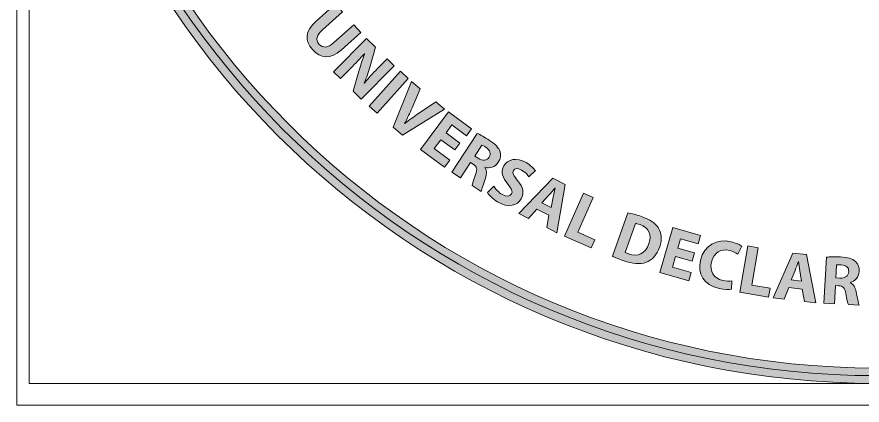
# Model space of a CAD drawing. Header units: inches. Extents: x -67.7 to 17.7, y -40.5 to -0.5.
# Drawn here: x -22.28 to -2.83, y -40.5 to -31.57 of the extents above; entities that cross this region are included whole.
import ezdxf

# ---------------------------------------------------------------- set-up
doc = ezdxf.new("R2010")
doc.units = ezdxf.units.IN
doc.header["$MEASUREMENT"] = 0
doc.layers.add('Layer 3', color=7, linetype='Continuous')

# ---------------------------------------------------------------- blocks, each defined once
blk = doc.blocks.new('block 39')
at = {"layer": 'Layer 3'}
h = blk.add_hatch(color=7, dxfattribs=at)
h.dxf.hatch_style = 2
edge = h.paths.add_edge_path()
edge.add_spline(control_points=[(-2.5, -1.353), (8.057, -1.353), (16.647, -9.942), (16.647, -20.499), (16.647, -31.057), (8.057, -39.647), (-2.5, -39.647), (-13.058, -39.647), (-21.647, -31.057), (-21.647, -20.499), (-21.647, -9.942), (-13.058, -1.353), (-2.5, -1.353)], knot_values=[0, 0, 0, 0, 0.352778, 0.352778, 0.352778, 0.705556, 0.705556, 0.705556, 1.058333, 1.058333, 1.058333, 1.411111, 1.411111, 1.411111, 1.411111], degree=3, periodic=0)
edge.add_line((-2.5, -1.353), (-2.5, -1.353))
edge = h.paths.add_edge_path()
edge.add_spline(control_points=[(-2.5, -1), (-13.27, -1), (-22, -9.73), (-22, -20.499), (-22, -31.269), (-13.27, -40), (-2.5, -40), (8.27, -40), (16.999, -31.269), (16.999, -20.499), (16.999, -9.73), (8.27, -1), (-2.5, -1)], knot_values=[0, 0, 0, 0, 0.352778, 0.352778, 0.352778, 0.705556, 0.705556, 0.705556, 1.058333, 1.058333, 1.058333, 1.411111, 1.411111, 1.411111, 1.411111], degree=3, periodic=0)
edge.add_line((-2.5, -1), (-2.5, -1))
at = {"layer": 'Layer 3', "lineweight": 0}
blk.add_lwpolyline([(-22.28, -0.5), (17.72, -0.5), (17.72, -40.5), (-22.28, -40.5), (-22.28, -0.5)], dxfattribs=at)
for points in [[(-2.5, -1), (-13.27, -1), (-22, -9.73), (-22, -20.499), (-22, -31.269), (-13.27, -40), (-2.5, -40), (8.27, -40), (16.999, -31.269), (16.999, -20.499), (16.999, -9.73), (8.27, -1), (-2.5, -1)], [(-2.5, -39.823), (-13.155, -39.823), (-21.823, -31.154), (-21.823, -20.499), (-21.823, -9.844), (-13.155, -1.176), (-2.5, -1.176), (8.155, -1.176), (16.823, -9.844), (16.823, -20.499), (16.823, -31.154), (8.155, -39.823), (-2.5, -39.823)], [(-2.5, -1.353), (8.057, -1.353), (16.647, -9.942), (16.647, -20.499), (16.647, -31.057), (8.057, -39.647), (-2.5, -39.647), (-13.058, -39.647), (-21.647, -31.057), (-21.647, -20.499), (-21.647, -9.942), (-13.058, -1.353), (-2.5, -1.353)]]:
    blk.add_open_spline(points, degree=3, knots=[0, 0, 0, 0, 1, 1, 1, 2, 2, 2, 3, 3, 3, 4, 4, 4, 4], dxfattribs=at)
blk = doc.blocks.new('block 110')
at = {"layer": 'Layer 3'}
h = blk.add_hatch(color=7, dxfattribs=at)
h.dxf.hatch_style = 2
edge = h.paths.add_edge_path()
edge.add_spline(control_points=[(-14.783, -31.455), (-14.783, -31.455), (-15.247, -31.867), (-15.247, -31.867), (-15.386, -31.99), (-15.409, -32.105), (-15.327, -32.198), (-15.242, -32.294), (-15.128, -32.287), (-14.986, -32.161), (-14.986, -32.161), (-14.522, -31.749), (-14.522, -31.749), (-14.522, -31.749), (-14.361, -31.931), (-14.361, -31.931), (-14.361, -31.931), (-14.813, -32.332), (-14.813, -32.332), (-15.061, -32.553), (-15.291, -32.532), (-15.478, -32.322), (-15.658, -32.119), (-15.652, -31.899), (-15.395, -31.671), (-15.395, -31.671), (-14.945, -31.272), (-14.945, -31.272), (-14.945, -31.272), (-14.783, -31.455), (-14.783, -31.455)], knot_values=[0, 0, 0, 0, 1, 1, 1, 2, 2, 2, 3, 3, 3, 4, 4, 4, 5, 5, 5, 6, 6, 6, 7, 7, 7, 8, 8, 8, 9, 9, 9, 10, 10, 10, 10], degree=3, periodic=1)
at = {"layer": 'Layer 3', "lineweight": 0}
blk.add_open_spline([(-14.783, -31.455), (-14.783, -31.455), (-15.247, -31.867), (-15.247, -31.867), (-15.386, -31.99), (-15.409, -32.105), (-15.327, -32.198), (-15.242, -32.294), (-15.128, -32.287), (-14.986, -32.161), (-14.986, -32.161), (-14.522, -31.749), (-14.522, -31.749), (-14.522, -31.749), (-14.361, -31.931), (-14.361, -31.931), (-14.361, -31.931), (-14.813, -32.332), (-14.813, -32.332), (-15.061, -32.553), (-15.291, -32.532), (-15.478, -32.322), (-15.658, -32.119), (-15.652, -31.899), (-15.395, -31.671), (-15.395, -31.671), (-14.945, -31.272), (-14.945, -31.272), (-14.945, -31.272), (-14.783, -31.455), (-14.783, -31.455)], degree=3, knots=[0, 0, 0, 0, 1, 1, 1, 2, 2, 2, 3, 3, 3, 4, 4, 4, 5, 5, 5, 6, 6, 6, 7, 7, 7, 8, 8, 8, 9, 9, 9, 10, 10, 10, 10], dxfattribs=at)
blk = doc.blocks.new('block 111')
at = {"layer": 'Layer 3'}
h = blk.add_hatch(color=7, dxfattribs=at)
h.dxf.hatch_style = 2
edge = h.paths.add_edge_path()
edge.add_spline(control_points=[(-14.991, -32.831), (-14.991, -32.831), (-14.233, -32.066), (-14.233, -32.066), (-14.233, -32.066), (-14.03, -32.266), (-14.03, -32.266), (-14.03, -32.266), (-14.149, -32.704), (-14.149, -32.704), (-14.183, -32.83), (-14.233, -32.97), (-14.284, -33.09), (-14.284, -33.09), (-14.281, -33.094), (-14.281, -33.094), (-14.192, -32.981), (-14.093, -32.874), (-13.98, -32.759), (-13.98, -32.759), (-13.758, -32.536), (-13.758, -32.536), (-13.758, -32.536), (-13.598, -32.693), (-13.598, -32.693), (-13.598, -32.693), (-14.357, -33.459), (-14.357, -33.459), (-14.357, -33.459), (-14.539, -33.279), (-14.539, -33.279), (-14.539, -33.279), (-14.409, -32.822), (-14.409, -32.822), (-14.374, -32.695), (-14.327, -32.547), (-14.275, -32.42), (-14.275, -32.42), (-14.28, -32.418), (-14.28, -32.418), (-14.375, -32.523), (-14.48, -32.633), (-14.603, -32.758), (-14.603, -32.758), (-14.832, -32.989), (-14.832, -32.989), (-14.832, -32.989), (-14.991, -32.831), (-14.991, -32.831)], knot_values=[0, 0, 0, 0, 1, 1, 1, 2, 2, 2, 3, 3, 3, 4, 4, 4, 5, 5, 5, 6, 6, 6, 7, 7, 7, 8, 8, 8, 9, 9, 9, 10, 10, 10, 11, 11, 11, 12, 12, 12, 13, 13, 13, 14, 14, 14, 15, 15, 15, 16, 16, 16, 16], degree=3, periodic=1)
at = {"layer": 'Layer 3', "lineweight": 0}
blk.add_open_spline([(-14.991, -32.831), (-14.991, -32.831), (-14.233, -32.066), (-14.233, -32.066), (-14.233, -32.066), (-14.03, -32.266), (-14.03, -32.266), (-14.03, -32.266), (-14.149, -32.704), (-14.149, -32.704), (-14.183, -32.83), (-14.233, -32.97), (-14.284, -33.09), (-14.284, -33.09), (-14.281, -33.094), (-14.281, -33.094), (-14.192, -32.981), (-14.093, -32.874), (-13.98, -32.759), (-13.98, -32.759), (-13.758, -32.536), (-13.758, -32.536), (-13.758, -32.536), (-13.598, -32.693), (-13.598, -32.693), (-13.598, -32.693), (-14.357, -33.459), (-14.357, -33.459), (-14.357, -33.459), (-14.539, -33.279), (-14.539, -33.279), (-14.539, -33.279), (-14.409, -32.822), (-14.409, -32.822), (-14.374, -32.695), (-14.327, -32.547), (-14.275, -32.42), (-14.275, -32.42), (-14.28, -32.418), (-14.28, -32.418), (-14.375, -32.523), (-14.48, -32.633), (-14.603, -32.758), (-14.603, -32.758), (-14.832, -32.989), (-14.832, -32.989), (-14.832, -32.989), (-14.991, -32.831), (-14.991, -32.831)], degree=3, knots=[0, 0, 0, 0, 1, 1, 1, 2, 2, 2, 3, 3, 3, 4, 4, 4, 5, 5, 5, 6, 6, 6, 7, 7, 7, 8, 8, 8, 9, 9, 9, 10, 10, 10, 11, 11, 11, 12, 12, 12, 13, 13, 13, 14, 14, 14, 15, 15, 15, 16, 16, 16, 16], dxfattribs=at)
blk = doc.blocks.new('block 112')
at = {"layer": 'Layer 3'}
h = blk.add_hatch(color=7, dxfattribs=at)
h.dxf.hatch_style = 2
h.paths.add_polyline_path([(-13.271, -32.986), (-13.992, -33.786), (-14.174, -33.622), (-13.452, -32.822)])
at = {"layer": 'Layer 3', "lineweight": 0}
blk.add_lwpolyline([(-13.271, -32.986), (-13.992, -33.786), (-14.174, -33.622), (-13.452, -32.822), (-13.271, -32.986)], dxfattribs=at)
blk = doc.blocks.new('block 113')
at = {"layer": 'Layer 3'}
h = blk.add_hatch(color=7, dxfattribs=at)
h.dxf.hatch_style = 2
edge = h.paths.add_edge_path()
edge.add_spline(control_points=[(-13.621, -34.107), (-13.621, -34.107), (-13.201, -33.057), (-13.201, -33.057), (-13.201, -33.057), (-12.995, -33.227), (-12.995, -33.227), (-12.995, -33.227), (-13.185, -33.661), (-13.185, -33.661), (-13.237, -33.783), (-13.29, -33.899), (-13.356, -34.019), (-13.356, -34.019), (-13.352, -34.022), (-13.352, -34.022), (-13.248, -33.94), (-13.141, -33.863), (-13.035, -33.792), (-13.035, -33.792), (-12.635, -33.524), (-12.635, -33.524), (-12.635, -33.524), (-12.436, -33.689), (-12.436, -33.689), (-12.436, -33.689), (-13.402, -34.288), (-13.402, -34.288), (-13.402, -34.288), (-13.621, -34.107), (-13.621, -34.107)], knot_values=[0, 0, 0, 0, 1, 1, 1, 2, 2, 2, 3, 3, 3, 4, 4, 4, 5, 5, 5, 6, 6, 6, 7, 7, 7, 8, 8, 8, 9, 9, 9, 10, 10, 10, 10], degree=3, periodic=1)
at = {"layer": 'Layer 3', "lineweight": 0}
blk.add_open_spline([(-13.621, -34.107), (-13.621, -34.107), (-13.201, -33.057), (-13.201, -33.057), (-13.201, -33.057), (-12.995, -33.227), (-12.995, -33.227), (-12.995, -33.227), (-13.185, -33.661), (-13.185, -33.661), (-13.237, -33.783), (-13.29, -33.899), (-13.356, -34.019), (-13.356, -34.019), (-13.352, -34.022), (-13.352, -34.022), (-13.248, -33.94), (-13.141, -33.863), (-13.035, -33.792), (-13.035, -33.792), (-12.635, -33.524), (-12.635, -33.524), (-12.635, -33.524), (-12.436, -33.689), (-12.436, -33.689), (-12.436, -33.689), (-13.402, -34.288), (-13.402, -34.288), (-13.402, -34.288), (-13.621, -34.107), (-13.621, -34.107)], degree=3, knots=[0, 0, 0, 0, 1, 1, 1, 2, 2, 2, 3, 3, 3, 4, 4, 4, 5, 5, 5, 6, 6, 6, 7, 7, 7, 8, 8, 8, 9, 9, 9, 10, 10, 10, 10], dxfattribs=at)
blk = doc.blocks.new('block 114')
at = {"layer": 'Layer 3'}
h = blk.add_hatch(color=7, dxfattribs=at)
h.dxf.hatch_style = 2
h.paths.add_polyline_path([(-12.202, -34.63), (-12.522, -34.395), (-12.673, -34.601), (-12.316, -34.864), (-12.435, -35.025), (-12.989, -34.617), (-12.35, -33.75), (-11.814, -34.144), (-11.932, -34.305), (-12.271, -34.055), (-12.404, -34.236), (-12.085, -34.471)])
at = {"layer": 'Layer 3', "lineweight": 0}
blk.add_lwpolyline([(-12.202, -34.63), (-12.522, -34.395), (-12.673, -34.601), (-12.316, -34.864), (-12.435, -35.025), (-12.989, -34.617), (-12.35, -33.75), (-11.814, -34.144), (-11.932, -34.305), (-12.271, -34.055), (-12.404, -34.236), (-12.085, -34.471), (-12.202, -34.63)], dxfattribs=at)
blk = doc.blocks.new('block 115')
at = {"layer": 'Layer 3'}
h = blk.add_hatch(color=7, dxfattribs=at)
h.dxf.hatch_style = 2
edge = h.paths.add_edge_path()
edge.add_spline(control_points=[(-11.688, -34.25), (-11.615, -34.283), (-11.512, -34.339), (-11.404, -34.41), (-11.271, -34.498), (-11.19, -34.579), (-11.159, -34.672), (-11.134, -34.75), (-11.146, -34.832), (-11.2, -34.915), (-11.275, -35.03), (-11.409, -35.055), (-11.505, -35.032), (-11.505, -35.032), (-11.508, -35.037), (-11.508, -35.037), (-11.461, -35.103), (-11.466, -35.186), (-11.498, -35.284), (-11.536, -35.404), (-11.586, -35.54), (-11.591, -35.586), (-11.591, -35.586), (-11.8, -35.449), (-11.8, -35.449), (-11.798, -35.414), (-11.771, -35.327), (-11.725, -35.198), (-11.675, -35.07), (-11.693, -35.014), (-11.775, -34.958), (-11.775, -34.958), (-11.837, -34.917), (-11.837, -34.917), (-11.837, -34.917), (-12.07, -35.272), (-12.07, -35.272), (-12.07, -35.272), (-12.271, -35.139), (-12.271, -35.139), (-12.271, -35.139), (-11.688, -34.25), (-11.688, -34.25)], knot_values=[0, 0, 0, 0, 1, 1, 1, 2, 2, 2, 3, 3, 3, 4, 4, 4, 5, 5, 5, 6, 6, 6, 7, 7, 7, 8, 8, 8, 9, 9, 9, 10, 10, 10, 11, 11, 11, 12, 12, 12, 13, 13, 13, 14, 14, 14, 14], degree=3, periodic=1)
edge = h.paths.add_edge_path()
edge.add_spline(control_points=[(-11.74, -34.771), (-11.74, -34.771), (-11.66, -34.823), (-11.66, -34.823), (-11.559, -34.89), (-11.465, -34.879), (-11.414, -34.8), (-11.359, -34.717), (-11.388, -34.638), (-11.48, -34.576), (-11.529, -34.543), (-11.56, -34.529), (-11.577, -34.522), (-11.577, -34.522), (-11.74, -34.771), (-11.74, -34.771)], knot_values=[0, 0, 0, 0, 1, 1, 1, 2, 2, 2, 3, 3, 3, 4, 4, 4, 5, 5, 5, 5], degree=3, periodic=1)
at = {"layer": 'Layer 3', "lineweight": 0}
for points, knots in [([(-11.688, -34.25), (-11.615, -34.283), (-11.512, -34.339), (-11.404, -34.41), (-11.271, -34.498), (-11.19, -34.579), (-11.159, -34.672), (-11.134, -34.75), (-11.146, -34.832), (-11.2, -34.915), (-11.275, -35.03), (-11.409, -35.055), (-11.505, -35.032), (-11.505, -35.032), (-11.508, -35.037), (-11.508, -35.037), (-11.461, -35.103), (-11.466, -35.186), (-11.498, -35.284), (-11.536, -35.404), (-11.586, -35.54), (-11.591, -35.586), (-11.591, -35.586), (-11.8, -35.449), (-11.8, -35.449), (-11.798, -35.414), (-11.771, -35.327), (-11.725, -35.198), (-11.675, -35.07), (-11.693, -35.014), (-11.775, -34.958), (-11.775, -34.958), (-11.837, -34.917), (-11.837, -34.917), (-11.837, -34.917), (-12.07, -35.272), (-12.07, -35.272), (-12.07, -35.272), (-12.271, -35.139), (-12.271, -35.139), (-12.271, -35.139), (-11.688, -34.25), (-11.688, -34.25)], [0, 0, 0, 0, 1, 1, 1, 2, 2, 2, 3, 3, 3, 4, 4, 4, 5, 5, 5, 6, 6, 6, 7, 7, 7, 8, 8, 8, 9, 9, 9, 10, 10, 10, 11, 11, 11, 12, 12, 12, 13, 13, 13, 14, 14, 14, 14]), ([(-11.74, -34.771), (-11.74, -34.771), (-11.66, -34.823), (-11.66, -34.823), (-11.559, -34.89), (-11.465, -34.879), (-11.414, -34.8), (-11.359, -34.717), (-11.388, -34.638), (-11.48, -34.576), (-11.529, -34.543), (-11.56, -34.529), (-11.577, -34.522), (-11.577, -34.522), (-11.74, -34.771), (-11.74, -34.771)], [0, 0, 0, 0, 1, 1, 1, 2, 2, 2, 3, 3, 3, 4, 4, 4, 5, 5, 5, 5])]:
    blk.add_open_spline(points, degree=3, knots=knots, dxfattribs=at)
blk = doc.blocks.new('block 116')
at = {"layer": 'Layer 3'}
h = blk.add_hatch(color=7, dxfattribs=at)
h.dxf.hatch_style = 2
edge = h.paths.add_edge_path()
edge.add_spline(control_points=[(-11.305, -35.464), (-11.265, -35.526), (-11.195, -35.606), (-11.106, -35.658), (-11.008, -35.714), (-10.935, -35.704), (-10.899, -35.643), (-10.865, -35.585), (-10.89, -35.526), (-10.979, -35.421), (-11.102, -35.277), (-11.153, -35.133), (-11.074, -34.997), (-10.982, -34.839), (-10.778, -34.794), (-10.559, -34.922), (-10.454, -34.983), (-10.389, -35.05), (-10.348, -35.107), (-10.348, -35.107), (-10.494, -35.25), (-10.494, -35.25), (-10.521, -35.21), (-10.572, -35.145), (-10.663, -35.092), (-10.755, -35.039), (-10.823, -35.055), (-10.851, -35.103), (-10.885, -35.163), (-10.849, -35.22), (-10.755, -35.335), (-10.626, -35.492), (-10.598, -35.622), (-10.675, -35.754), (-10.765, -35.91), (-10.963, -35.972), (-11.219, -35.824), (-11.325, -35.762), (-11.414, -35.673), (-11.449, -35.613), (-11.449, -35.613), (-11.305, -35.464), (-11.305, -35.464)], knot_values=[0, 0, 0, 0, 1, 1, 1, 2, 2, 2, 3, 3, 3, 4, 4, 4, 5, 5, 5, 6, 6, 6, 7, 7, 7, 8, 8, 8, 9, 9, 9, 10, 10, 10, 11, 11, 11, 12, 12, 12, 13, 13, 13, 14, 14, 14, 14], degree=3, periodic=1)
at = {"layer": 'Layer 3', "lineweight": 0}
blk.add_open_spline([(-11.305, -35.464), (-11.265, -35.526), (-11.195, -35.606), (-11.106, -35.658), (-11.008, -35.714), (-10.935, -35.704), (-10.899, -35.643), (-10.865, -35.585), (-10.89, -35.526), (-10.979, -35.421), (-11.102, -35.277), (-11.153, -35.133), (-11.074, -34.997), (-10.982, -34.839), (-10.778, -34.794), (-10.559, -34.922), (-10.454, -34.983), (-10.389, -35.05), (-10.348, -35.107), (-10.348, -35.107), (-10.494, -35.25), (-10.494, -35.25), (-10.521, -35.21), (-10.572, -35.145), (-10.663, -35.092), (-10.755, -35.039), (-10.823, -35.055), (-10.851, -35.103), (-10.885, -35.163), (-10.849, -35.22), (-10.755, -35.335), (-10.626, -35.492), (-10.598, -35.622), (-10.675, -35.754), (-10.765, -35.91), (-10.963, -35.972), (-11.219, -35.824), (-11.325, -35.762), (-11.414, -35.673), (-11.449, -35.613), (-11.449, -35.613), (-11.305, -35.464), (-11.305, -35.464)], degree=3, knots=[0, 0, 0, 0, 1, 1, 1, 2, 2, 2, 3, 3, 3, 4, 4, 4, 5, 5, 5, 6, 6, 6, 7, 7, 7, 8, 8, 8, 9, 9, 9, 10, 10, 10, 11, 11, 11, 12, 12, 12, 13, 13, 13, 14, 14, 14, 14], dxfattribs=at)
blk = doc.blocks.new('block 117')
at = {"layer": 'Layer 3'}
h = blk.add_hatch(color=7, dxfattribs=at)
h.dxf.hatch_style = 2
h.paths.add_polyline_path([(-10.31, -35.993), (-10.504, -36.205), (-10.729, -36.09), (-9.947, -35.278), (-9.662, -35.424), (-9.852, -36.536), (-10.086, -36.417), (-10.035, -36.132)])
edge = h.paths.add_edge_path()
edge.add_spline(control_points=[(-9.984, -35.954), (-9.984, -35.954), (-9.94, -35.72), (-9.94, -35.72), (-9.928, -35.654), (-9.909, -35.574), (-9.894, -35.51), (-9.894, -35.51), (-9.897, -35.509), (-9.897, -35.509), (-9.94, -35.558), (-9.991, -35.624), (-10.035, -35.672), (-10.035, -35.672), (-10.196, -35.846), (-10.196, -35.846), (-10.196, -35.846), (-9.984, -35.954), (-9.984, -35.954)], knot_values=[0, 0, 0, 0, 1, 1, 1, 2, 2, 2, 3, 3, 3, 4, 4, 4, 5, 5, 5, 6, 6, 6, 6], degree=3, periodic=1)
at = {"layer": 'Layer 3', "lineweight": 0}
blk.add_lwpolyline([(-10.31, -35.993), (-10.504, -36.205), (-10.729, -36.09), (-9.947, -35.278), (-9.662, -35.424), (-9.852, -36.536), (-10.086, -36.417), (-10.035, -36.132), (-10.31, -35.993)], dxfattribs=at)
blk.add_open_spline([(-9.984, -35.954), (-9.984, -35.954), (-9.94, -35.72), (-9.94, -35.72), (-9.928, -35.654), (-9.909, -35.574), (-9.894, -35.51), (-9.894, -35.51), (-9.897, -35.509), (-9.897, -35.509), (-9.94, -35.558), (-9.991, -35.624), (-10.035, -35.672), (-10.035, -35.672), (-10.196, -35.846), (-10.196, -35.846), (-10.196, -35.846), (-9.984, -35.954), (-9.984, -35.954)], degree=3, knots=[0, 0, 0, 0, 1, 1, 1, 2, 2, 2, 3, 3, 3, 4, 4, 4, 5, 5, 5, 6, 6, 6, 6], dxfattribs=at)
blk = doc.blocks.new('block 118')
at = {"layer": 'Layer 3'}
h = blk.add_hatch(color=7, dxfattribs=at)
h.dxf.hatch_style = 2
h.paths.add_polyline_path([(-9.242, -35.627), (-9.018, -35.726), (-9.37, -36.525), (-8.977, -36.697), (-9.06, -36.885), (-9.676, -36.614)])
at = {"layer": 'Layer 3', "lineweight": 0}
blk.add_lwpolyline([(-9.242, -35.627), (-9.018, -35.726), (-9.37, -36.525), (-8.977, -36.697), (-9.06, -36.885), (-9.676, -36.614), (-9.242, -35.627)], dxfattribs=at)
blk = doc.blocks.new('block 120')
at = {"layer": 'Layer 3'}
h = blk.add_hatch(color=7, dxfattribs=at)
h.dxf.hatch_style = 2
edge = h.paths.add_edge_path()
edge.add_spline(control_points=[(-8.22, -36.077), (-8.13, -36.093), (-8.017, -36.124), (-7.901, -36.164), (-7.708, -36.232), (-7.595, -36.31), (-7.523, -36.418), (-7.444, -36.534), (-7.422, -36.682), (-7.485, -36.862), (-7.553, -37.057), (-7.671, -37.166), (-7.798, -37.215), (-7.936, -37.267), (-8.114, -37.251), (-8.313, -37.182), (-8.432, -37.14), (-8.514, -37.103), (-8.569, -37.076), (-8.569, -37.076), (-8.22, -36.077), (-8.22, -36.077)], knot_values=[0, 0, 0, 0, 1, 1, 1, 2, 2, 2, 3, 3, 3, 4, 4, 4, 5, 5, 5, 6, 6, 6, 7, 7, 7, 7], degree=3, periodic=1)
edge = h.paths.add_edge_path()
edge.add_spline(control_points=[(-8.279, -36.987), (-8.261, -36.999), (-8.229, -37.01), (-8.2, -37.02), (-7.993, -37.094), (-7.817, -37.027), (-7.732, -36.784), (-7.656, -36.573), (-7.741, -36.418), (-7.939, -36.349), (-7.99, -36.331), (-8.025, -36.324), (-8.046, -36.322), (-8.046, -36.322), (-8.279, -36.987), (-8.279, -36.987)], knot_values=[0, 0, 0, 0, 1, 1, 1, 2, 2, 2, 3, 3, 3, 4, 4, 4, 5, 5, 5, 5], degree=3, periodic=1)
at = {"layer": 'Layer 3', "lineweight": 0}
for points, knots in [([(-8.22, -36.077), (-8.13, -36.093), (-8.017, -36.124), (-7.901, -36.164), (-7.708, -36.232), (-7.595, -36.31), (-7.523, -36.418), (-7.444, -36.534), (-7.422, -36.682), (-7.485, -36.862), (-7.553, -37.057), (-7.671, -37.166), (-7.798, -37.215), (-7.936, -37.267), (-8.114, -37.251), (-8.313, -37.182), (-8.432, -37.14), (-8.514, -37.103), (-8.569, -37.076), (-8.569, -37.076), (-8.22, -36.077), (-8.22, -36.077)], [0, 0, 0, 0, 1, 1, 1, 2, 2, 2, 3, 3, 3, 4, 4, 4, 5, 5, 5, 6, 6, 6, 7, 7, 7, 7]), ([(-8.279, -36.987), (-8.261, -36.999), (-8.229, -37.01), (-8.2, -37.02), (-7.993, -37.094), (-7.817, -37.027), (-7.732, -36.784), (-7.656, -36.573), (-7.741, -36.418), (-7.939, -36.349), (-7.99, -36.331), (-8.025, -36.324), (-8.046, -36.322), (-8.046, -36.322), (-8.279, -36.987), (-8.279, -36.987)], [0, 0, 0, 0, 1, 1, 1, 2, 2, 2, 3, 3, 3, 4, 4, 4, 5, 5, 5, 5])]:
    blk.add_open_spline(points, degree=3, knots=knots, dxfattribs=at)
blk = doc.blocks.new('block 121')
at = {"layer": 'Layer 3'}
h = blk.add_hatch(color=7, dxfattribs=at)
h.dxf.hatch_style = 2
h.paths.add_polyline_path([(-6.739, -37.188), (-7.12, -37.079), (-7.19, -37.325), (-6.764, -37.446), (-6.819, -37.639), (-7.48, -37.45), (-7.185, -36.414), (-6.545, -36.596), (-6.6, -36.788), (-7.005, -36.673), (-7.066, -36.888), (-6.685, -36.997)])
at = {"layer": 'Layer 3', "lineweight": 0}
blk.add_lwpolyline([(-6.739, -37.188), (-7.12, -37.079), (-7.19, -37.325), (-6.764, -37.446), (-6.819, -37.639), (-7.48, -37.45), (-7.185, -36.414), (-6.545, -36.596), (-6.6, -36.788), (-7.005, -36.673), (-7.066, -36.888), (-6.685, -36.997), (-6.739, -37.188)], dxfattribs=at)
blk = doc.blocks.new('block 122')
at = {"layer": 'Layer 3'}
h = blk.add_hatch(color=7, dxfattribs=at)
h.dxf.hatch_style = 2
edge = h.paths.add_edge_path()
edge.add_spline(control_points=[(-5.836, -37.836), (-5.884, -37.848), (-5.988, -37.849), (-6.115, -37.82), (-6.479, -37.738), (-6.615, -37.47), (-6.547, -37.17), (-6.466, -36.811), (-6.165, -36.67), (-5.847, -36.742), (-5.723, -36.77), (-5.635, -36.816), (-5.598, -36.847), (-5.598, -36.847), (-5.69, -37.025), (-5.69, -37.025), (-5.733, -36.994), (-5.796, -36.96), (-5.88, -36.941), (-6.069, -36.898), (-6.241, -36.979), (-6.294, -37.213), (-6.342, -37.423), (-6.247, -37.584), (-6.035, -37.632), (-5.963, -37.648), (-5.88, -37.65), (-5.829, -37.642), (-5.829, -37.642), (-5.836, -37.836), (-5.836, -37.836)], knot_values=[0, 0, 0, 0, 1, 1, 1, 2, 2, 2, 3, 3, 3, 4, 4, 4, 5, 5, 5, 6, 6, 6, 7, 7, 7, 8, 8, 8, 9, 9, 9, 10, 10, 10, 10], degree=3, periodic=1)
at = {"layer": 'Layer 3', "lineweight": 0}
blk.add_open_spline([(-5.836, -37.836), (-5.884, -37.848), (-5.988, -37.849), (-6.115, -37.82), (-6.479, -37.738), (-6.615, -37.47), (-6.547, -37.17), (-6.466, -36.811), (-6.165, -36.67), (-5.847, -36.742), (-5.723, -36.77), (-5.635, -36.816), (-5.598, -36.847), (-5.598, -36.847), (-5.69, -37.025), (-5.69, -37.025), (-5.733, -36.994), (-5.796, -36.96), (-5.88, -36.941), (-6.069, -36.898), (-6.241, -36.979), (-6.294, -37.213), (-6.342, -37.423), (-6.247, -37.584), (-6.035, -37.632), (-5.963, -37.648), (-5.88, -37.65), (-5.829, -37.642), (-5.829, -37.642), (-5.836, -37.836), (-5.836, -37.836)], degree=3, knots=[0, 0, 0, 0, 1, 1, 1, 2, 2, 2, 3, 3, 3, 4, 4, 4, 5, 5, 5, 6, 6, 6, 7, 7, 7, 8, 8, 8, 9, 9, 9, 10, 10, 10, 10], dxfattribs=at)
blk = doc.blocks.new('block 123')
at = {"layer": 'Layer 3'}
h = blk.add_hatch(color=7, dxfattribs=at)
h.dxf.hatch_style = 2
h.paths.add_polyline_path([(-5.461, -36.84), (-5.22, -36.881), (-5.367, -37.742), (-4.945, -37.814), (-4.98, -38.016), (-5.643, -37.902)])
at = {"layer": 'Layer 3', "lineweight": 0}
blk.add_lwpolyline([(-5.461, -36.84), (-5.22, -36.881), (-5.367, -37.742), (-4.945, -37.814), (-4.98, -38.016), (-5.643, -37.902), (-5.461, -36.84)], dxfattribs=at)
blk = doc.blocks.new('block 124')
at = {"layer": 'Layer 3'}
h = blk.add_hatch(color=7, dxfattribs=at)
h.dxf.hatch_style = 2
h.paths.add_polyline_path([(-4.513, -37.798), (-4.621, -38.064), (-4.871, -38.035), (-4.422, -37.002), (-4.104, -37.038), (-3.894, -38.147), (-4.155, -38.117), (-4.206, -37.833)])
edge = h.paths.add_edge_path()
edge.add_spline(control_points=[(-4.221, -37.648), (-4.221, -37.648), (-4.261, -37.413), (-4.261, -37.413), (-4.273, -37.347), (-4.283, -37.266), (-4.292, -37.2), (-4.292, -37.2), (-4.295, -37.199), (-4.295, -37.199), (-4.318, -37.261), (-4.343, -37.341), (-4.367, -37.401), (-4.367, -37.401), (-4.457, -37.62), (-4.457, -37.62), (-4.457, -37.62), (-4.221, -37.648), (-4.221, -37.648)], knot_values=[0, 0, 0, 0, 1, 1, 1, 2, 2, 2, 3, 3, 3, 4, 4, 4, 5, 5, 5, 6, 6, 6, 6], degree=3, periodic=1)
at = {"layer": 'Layer 3', "lineweight": 0}
blk.add_lwpolyline([(-4.513, -37.798), (-4.621, -38.064), (-4.871, -38.035), (-4.422, -37.002), (-4.104, -37.038), (-3.894, -38.147), (-4.155, -38.117), (-4.206, -37.833), (-4.513, -37.798)], dxfattribs=at)
blk.add_open_spline([(-4.221, -37.648), (-4.221, -37.648), (-4.261, -37.413), (-4.261, -37.413), (-4.273, -37.347), (-4.283, -37.266), (-4.292, -37.2), (-4.292, -37.2), (-4.295, -37.199), (-4.295, -37.199), (-4.318, -37.261), (-4.343, -37.341), (-4.367, -37.401), (-4.367, -37.401), (-4.457, -37.62), (-4.457, -37.62), (-4.457, -37.62), (-4.221, -37.648), (-4.221, -37.648)], degree=3, knots=[0, 0, 0, 0, 1, 1, 1, 2, 2, 2, 3, 3, 3, 4, 4, 4, 5, 5, 5, 6, 6, 6, 6], dxfattribs=at)
blk = doc.blocks.new('block 125')
at = {"layer": 'Layer 3'}
h = blk.add_hatch(color=7, dxfattribs=at)
h.dxf.hatch_style = 2
edge = h.paths.add_edge_path()
edge.add_spline(control_points=[(-3.649, -37.097), (-3.57, -37.089), (-3.453, -37.085), (-3.323, -37.092), (-3.164, -37.101), (-3.053, -37.132), (-2.98, -37.196), (-2.919, -37.25), (-2.888, -37.328), (-2.893, -37.426), (-2.901, -37.564), (-3.003, -37.652), (-3.098, -37.681), (-3.098, -37.681), (-3.098, -37.686), (-3.098, -37.686), (-3.024, -37.72), (-2.987, -37.795), (-2.965, -37.895), (-2.938, -38.018), (-2.913, -38.16), (-2.894, -38.203), (-2.894, -38.203), (-3.143, -38.189), (-3.143, -38.189), (-3.159, -38.158), (-3.179, -38.069), (-3.204, -37.934), (-3.226, -37.799), (-3.27, -37.76), (-3.369, -37.753), (-3.369, -37.753), (-3.442, -37.749), (-3.442, -37.749), (-3.442, -37.749), (-3.465, -38.172), (-3.465, -38.172), (-3.465, -38.172), (-3.707, -38.159), (-3.707, -38.159), (-3.707, -38.159), (-3.649, -37.097), (-3.649, -37.097)], knot_values=[0, 0, 0, 0, 1, 1, 1, 2, 2, 2, 3, 3, 3, 4, 4, 4, 5, 5, 5, 6, 6, 6, 7, 7, 7, 8, 8, 8, 9, 9, 9, 10, 10, 10, 11, 11, 11, 12, 12, 12, 13, 13, 13, 14, 14, 14, 14], degree=3, periodic=1)
edge = h.paths.add_edge_path()
edge.add_spline(control_points=[(-3.433, -37.573), (-3.433, -37.573), (-3.337, -37.578), (-3.337, -37.578), (-3.216, -37.585), (-3.141, -37.528), (-3.136, -37.434), (-3.13, -37.335), (-3.194, -37.282), (-3.306, -37.274), (-3.365, -37.271), (-3.399, -37.274), (-3.417, -37.276), (-3.417, -37.276), (-3.433, -37.573), (-3.433, -37.573)], knot_values=[0, 0, 0, 0, 1, 1, 1, 2, 2, 2, 3, 3, 3, 4, 4, 4, 5, 5, 5, 5], degree=3, periodic=1)
at = {"layer": 'Layer 3', "lineweight": 0}
for points, knots in [([(-3.649, -37.097), (-3.57, -37.089), (-3.453, -37.085), (-3.323, -37.092), (-3.164, -37.101), (-3.053, -37.132), (-2.98, -37.196), (-2.919, -37.25), (-2.888, -37.328), (-2.893, -37.426), (-2.901, -37.564), (-3.003, -37.652), (-3.098, -37.681), (-3.098, -37.681), (-3.098, -37.686), (-3.098, -37.686), (-3.024, -37.72), (-2.987, -37.795), (-2.965, -37.895), (-2.938, -38.018), (-2.913, -38.16), (-2.894, -38.203), (-2.894, -38.203), (-3.143, -38.189), (-3.143, -38.189), (-3.159, -38.158), (-3.179, -38.069), (-3.204, -37.934), (-3.226, -37.799), (-3.27, -37.76), (-3.369, -37.753), (-3.369, -37.753), (-3.442, -37.749), (-3.442, -37.749), (-3.442, -37.749), (-3.465, -38.172), (-3.465, -38.172), (-3.465, -38.172), (-3.707, -38.159), (-3.707, -38.159), (-3.707, -38.159), (-3.649, -37.097), (-3.649, -37.097)], [0, 0, 0, 0, 1, 1, 1, 2, 2, 2, 3, 3, 3, 4, 4, 4, 5, 5, 5, 6, 6, 6, 7, 7, 7, 8, 8, 8, 9, 9, 9, 10, 10, 10, 11, 11, 11, 12, 12, 12, 13, 13, 13, 14, 14, 14, 14]), ([(-3.433, -37.573), (-3.433, -37.573), (-3.337, -37.578), (-3.337, -37.578), (-3.216, -37.585), (-3.141, -37.528), (-3.136, -37.434), (-3.13, -37.335), (-3.194, -37.282), (-3.306, -37.274), (-3.365, -37.271), (-3.399, -37.274), (-3.417, -37.276), (-3.417, -37.276), (-3.433, -37.573), (-3.433, -37.573)], [0, 0, 0, 0, 1, 1, 1, 2, 2, 2, 3, 3, 3, 4, 4, 4, 5, 5, 5, 5])]:
    blk.add_open_spline(points, degree=3, knots=knots, dxfattribs=at)
blk = doc.blocks.new('block 38')
at = {"layer": 'Layer 3', "lineweight": 0}
blk.add_lwpolyline([(-22, -1), (16.999, -1), (16.999, -40), (-22, -40), (-22, -1)], dxfattribs=at)
at = {"layer": 'Layer 3'}
for name in ['block 39', 'block 110', 'block 111', 'block 112', 'block 113', 'block 114', 'block 115', 'block 116', 'block 117', 'block 118', 'block 120', 'block 121', 'block 122', 'block 123', 'block 124', 'block 125']:
    blk.add_blockref(name, (0, 0), dxfattribs=at)
blk = doc.blocks.new('block 37')
at = {"layer": 'Layer 3'}
blk.add_blockref('block 38', (0, 0), dxfattribs=at)

msp = doc.modelspace()

# ---------------------------------------------------------------- block references
at = {"layer": 'Layer 3'}
msp.add_blockref('block 37', (0, 0), dxfattribs=at)

doc.saveas('drawing.dxf')
